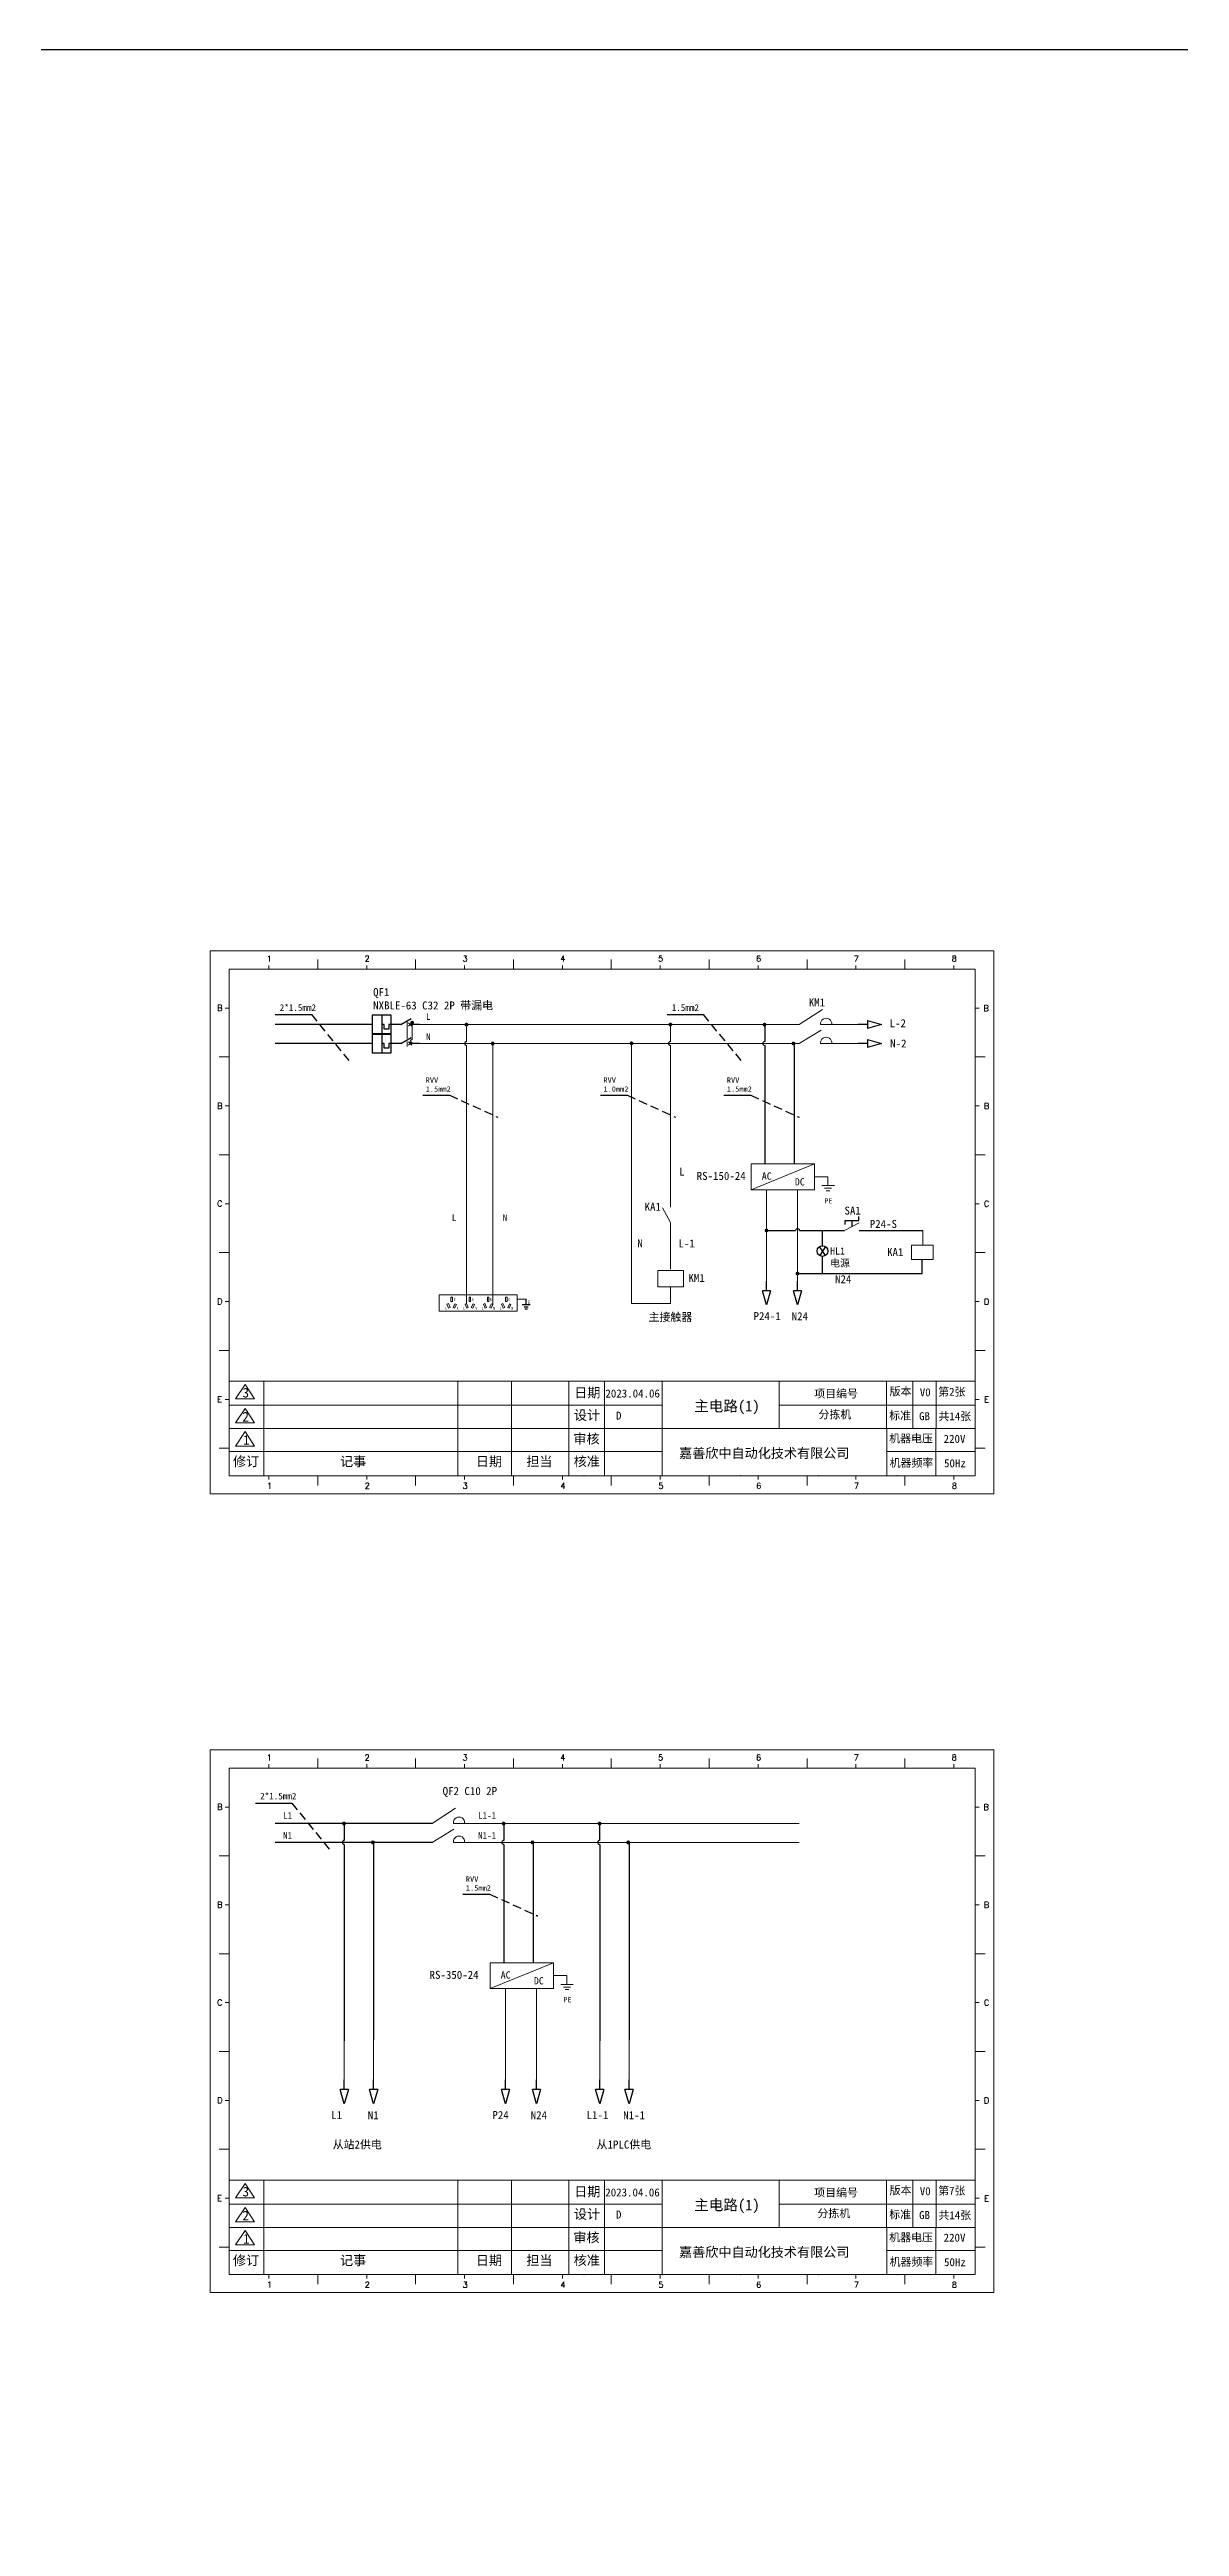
# Model space of a CAD drawing. Header units: millimetres. Extents: x 40430 to 48442, y -3636 to 4180.
# Drawn here: x 43405 to 44252, y 2323 to 4180 of the extents above; entities that cross this region are included whole.
import ezdxf
from ezdxf.enums import TextEntityAlignment as Align

# ---------------------------------------------------------------- set-up
doc = ezdxf.new("R2010")
doc.units = ezdxf.units.MM
doc.linetypes.add('HIDDEN', pattern=[9.525, 6.35, -3.175])
for name, color, linetype in [('1轮廓实线层', 7, 'Continuous'), ('LINK', 9, 'Continuous'), ('SYMS', 7, 'Continuous'), ('图层1', 3, 'Continuous')]:
    doc.layers.add(name, color=color, linetype=linetype)
doc.styles.add('SIMPLEX', font='SIMPLEX')
doc.styles.get("Standard").update_dxf_attribs({"font": ''})
doc.styles.add('WD_IEC', font='isocp2.shx', dxfattribs={"bigfont": 'gbcbig.shx'})
doc.styles.add('名称', font='', dxfattribs={"height": 2.5})
doc.styles.get('Standard').set_extended_font_data('SimSun')
doc.styles.get('名称').set_extended_font_data('SimSun')

# ---------------------------------------------------------------- blocks, each defined once
blk = doc.blocks.new('箭头')
for p, q in [((0, -4.6), (0, 0)), ((1.9, -4.6), (-1.9, -4.6)), ((0, -11.2), (-1.9, -4.6)), ((1.9, -4.6), (0, -11.2))]:
    blk.add_line(p, q)
blk = doc.blocks.new('VCB11THI')
for p, q in [((0, -2.5), (-3.1, 3.1)), ((-0.9, 3.4), (0.9, 1.6)), ((-0.9, 1.6), (0.9, 3.4)), ((0, 7.5), (0, 2.5)), ((-5, -12.5), (5, -12.5)), ((0, -2.5), (0, -8.8)), ((0, -8.8), (2.5, -8.8)), ((0, -11.2), (0, -12.5)), ((2.5, -11.2), (0, -11.2)), ((2.5, -8.8), (2.5, -11.2)), ((0, -17.5), (0, -22.5))]:
    blk.add_line(p, q)
blk.add_lwpolyline([(-5, -7.5), (-5, -17.5), (5, -17.5), (5, -7.5)], close=True)
at = {"style": 'WD_IEC'}
for tag, p in [('TAG1', (-8, -1.7)), ('INST', (-8, 5.3)), ('LOC', (-8, 1.8)), ('RATING1', (-8, -6.3)), ('DESC1', (-8, -14.3)), ('DESC3', (-8, -21.3)), ('DESC2', (-8, -17.8))]:
    blk.add_attdef(tag, text='', height=2.5, dxfattribs=at).set_placement(p, align=Align.RIGHT)
blk.add_attdef('TERM01', text='', height=2, rotation=90, dxfattribs=at).set_placement((-1, 7.5), align=Align.RIGHT)
at = {"style": 'WD_IEC', "flags": 1}
for tag, p, height in [('X4LINK', (-2, 0), 0.32), ('X1LINK', (-0.5, 0), 0.32), ('X2TERM01', (0, 7.5), 0.32), ('MFG', (2.8, 6.5), 1.5), ('CAT', (2.8, 4), 1.5), ('COMMON', (-3.8, -8.8), 1), ('X8TERM02', (0, -22.5), 0.32), ('ASSYCODE', (1, -19), 1), ('FAMILY', (1, -20.5), 1), ('CATDESC', (1, -22), 1)]:
    blk.add_attdef(tag, p, '', height=height, dxfattribs=at)
at = {"lineweight": 15, "style": 'WD_IEC'}
blk.add_attdef('XREF', text='', height=2.5, dxfattribs=at).set_placement((-8, -10.3), align=Align.RIGHT)
at = {"style": 'WD_IEC'}
blk.add_attdef('TERM02', (-1, -22.5), '', height=2, rotation=90, dxfattribs=at)
at = {"linetype": 'Continuous', "style": 'WD_IEC'}
blk.add_attdef('T', text='', height=2.5, dxfattribs=at).set_placement((0, -15), align=Align.MIDDLE_CENTER)
blk = doc.blocks.new('VCB21THI')
for p, q in [((0, -2.5), (-3.1, 3.1)), ((-0.9, 3.4), (0.9, 1.6)), ((-0.9, 1.6), (0.9, 3.4)), ((0, 7.5), (0, 2.5)), ((-5, -12.5), (5, -12.5)), ((0, -2.5), (0, -8.8)), ((0, -8.8), (2.5, -8.8)), ((0, -11.2), (0, -12.5)), ((2.5, -11.2), (0, -11.2)), ((2.5, -8.8), (2.5, -11.2)), ((0, -17.5), (0, -22.5))]:
    blk.add_line(p, q)
blk.add_lwpolyline([(-5, -7.5), (-5, -17.5), (5, -17.5), (5, -7.5)], close=True)
at = {"style": 'WD_IEC'}
for tag, p in [('TAG2', (-8, -1.7)), ('INST', (-8, 5.3)), ('LOC', (-8, 1.8)), ('DESC1', (-8, -14.3)), ('DESC3', (-8, -21.3)), ('DESC2', (-8, -17.8))]:
    blk.add_attdef(tag, text='', height=2.5, dxfattribs=at).set_placement(p, align=Align.RIGHT)
blk.add_attdef('TERM01', text='', height=2, rotation=90, dxfattribs=at).set_placement((-1, 7.5), align=Align.RIGHT)
at = {"style": 'WD_IEC', "flags": 1}
for tag, p, height in [('X4LINK', (-2, 0), 0.32), ('X1LINK', (-0.5, 0), 0.32), ('X2TERM01', (0, 7.5), 0.32), ('CONTACT', (-5, -7.5), 1), ('X8TERM02', (0, -22.5), 0.32), ('FAMILY', (1, -20.5), 1)]:
    blk.add_attdef(tag, p, '', height=height, dxfattribs=at)
blk.add_attdef('RATING1', text='', height=2.5, dxfattribs=at).set_placement((-8, -6.3), align=Align.RIGHT)
at = {"lineweight": 15, "style": 'WD_IEC'}
blk.add_attdef('XREF', text='', height=2.5, dxfattribs=at).set_placement((-8, -10.3), align=Align.RIGHT)
at = {"style": 'WD_IEC'}
blk.add_attdef('TERM02', (-1, -22.5), '', height=2, rotation=90, dxfattribs=at)
at = {"linetype": 'Continuous', "style": 'WD_IEC'}
blk.add_attdef('T', text='', height=2.5, dxfattribs=at).set_placement((0, -15), align=Align.MIDDLE_CENTER)
blk = doc.blocks.new('一般接地符号 (gb4728_3_4-1)')
at = {"layer": '1轮廓实线层'}
for p, q in [((0, -5), (0, 0)), ((-3.8, -5), (3.8, -5)), ((-1.8, -7), (1.9, -7)), ((-1.2, -9), (1.2, -9))]:
    blk.add_line(p, q, dxfattribs=at)
blk = doc.blocks.new('A$C439428EB')
at = {"linetype": 'ByBlock', "lineweight": -2}
for p, q in [((0, 0), (2, 0)), ((4.9, 0), (6.9, 0))]:
    blk.add_line(p, q, dxfattribs=at)
blk.add_arc((3.5, 0), 1.45, 0, 180, dxfattribs=at)

msp = doc.modelspace()

# ---------------------------------------------------------------- hatches: boundary and pattern name
at = {"lineweight": 9}
h = msp.add_hatch(color=0, dxfattribs=at)
edge = h.paths.add_edge_path()
edge.add_arc((43676.8, 3450.8), 1.45, 0, 360)
h = msp.add_hatch(color=0, dxfattribs=at)
edge = h.paths.add_edge_path()
edge.add_arc((43717.6, 3449.3), 1.45, 0, 360)
h = msp.add_hatch(color=0, dxfattribs=at)
edge = h.paths.add_edge_path()
edge.add_arc((43737.2, 3435.2), 1.45, 0, 360)
h = msp.add_hatch(color=0, dxfattribs=at)
edge = h.paths.add_edge_path()
edge.add_arc((43841.3, 3435.3), 1.45, 0, 360)
h = msp.add_hatch(color=0, dxfattribs=at)
edge = h.paths.add_edge_path()
edge.add_arc((43870.4, 3449.4), 1.45, 0, 360)
h = msp.add_hatch(color=0, dxfattribs=at)
edge = h.paths.add_edge_path()
edge.add_arc((43941, 3449.3), 1.45, 0, 360)
h = msp.add_hatch(color=0, dxfattribs=at)
edge = h.paths.add_edge_path()
edge.add_arc((43962.6, 3435.2), 1.45, 0, 360)
h = msp.add_hatch(color=0, dxfattribs=at)
edge = h.paths.add_edge_path()
edge.add_arc((43942.4, 3295), 1.45, 0, 360)
h = msp.add_hatch(color=0, dxfattribs=at)
edge = h.paths.add_edge_path()
edge.add_arc((43965.6, 3262.7), 1.45, 0, 360)
h = msp.add_hatch(color=0, dxfattribs=at)
edge = h.paths.add_edge_path()
edge.add_arc((43625.8, 2850.4), 1.45, 0, 360)
h = msp.add_hatch(color=0, dxfattribs=at)
edge = h.paths.add_edge_path()
edge.add_arc((43745.4, 2850.4), 1.45, 0, 360)
h = msp.add_hatch(color=0, dxfattribs=at)
edge = h.paths.add_edge_path()
edge.add_arc((43817.3, 2850.4), 1.45, 0, 360)
h = msp.add_hatch(color=0, dxfattribs=at)
edge = h.paths.add_edge_path()
edge.add_arc((43647.4, 2836.3), 1.45, 0, 360)
h = msp.add_hatch(color=0, dxfattribs=at)
edge = h.paths.add_edge_path()
edge.add_arc((43767, 2836.3), 1.45, 0, 360)
h = msp.add_hatch(color=0, dxfattribs=at)
edge = h.paths.add_edge_path()
edge.add_arc((43838.8, 2836.3), 1.45, 0, 360)

# ---------------------------------------------------------------- linework, layer by layer
at = {"color": 0, "lineweight": 9}
for p, q in [((43525.4, 3504.7), (43525.4, 3097.7)), ((44098.9, 3490.8), (43539.6, 3490.8)), ((43539.6, 3490.8), (43539.6, 3111.2)), ((43569.4, 3490.8), (43569.4, 3493.7)), ((43606.1, 3490.8), (43606.1, 3498.1)), ((43642.8, 3490.8), (43642.8, 3493.7)), ((43679.4, 3490.8), (43679.4, 3498.1)), ((43716.1, 3490.8), (43716.1, 3493.7)), ((43752.8, 3490.8), (43752.8, 3498.1)), ((43789.5, 3490.8), (43789.5, 3493.7)), ((43826.1, 3490.8), (43826.1, 3498.1)), ((43862.8, 3490.8), (43862.8, 3493.7)), ((43899.5, 3490.8), (43899.5, 3498.1)), ((43936.1, 3490.8), (43936.1, 3493.7)), ((43972.8, 3490.8), (43972.8, 3498.1)), ((44009.5, 3490.8), (44009.5, 3493.7)), ((44046.1, 3490.8), (44046.1, 3498.1)), ((44082.8, 3490.8), (44082.8, 3493.7)), ((44098.9, 3111.2), (44098.9, 3490.8)), ((43539.6, 3461.7), (43536.6, 3461.7)), ((43967, 3449.4), (43984.5, 3460.7)), ((44098.9, 3461.7), (44101.9, 3461.7)), ((43675.4, 3435.2), (43967, 3435.2)), ((43676.9, 3438.1), (43676.9, 3450.9)), ((43681.7, 3435.2), (43725.4, 3435.2)), ((43682.5, 3449.4), (43770.5, 3449.4)), ((43717.6, 3436.6), (43717.6, 3449.4)), ((43967, 3449.4), (43739, 3449.4)), ((43841.3, 3449.4), (43809.8, 3449.4)), ((43841.3, 3240.2), (43841.3, 3435.2)), ((43967, 3435.2), (43983.3, 3445.2)), ((43982.9, 3449.4), (44018.1, 3449.4)), ((43987.7, 3449.4), (43982.9, 3449.4)), ((43982.9, 3435.2), (44018.1, 3435.2)), ((43987.7, 3435.2), (43982.9, 3435.2)), ((43539.6, 3425.1), (43532.2, 3425.1)), ((43717.6, 3284.6), (43717.6, 3433.7)), ((44098.9, 3425.1), (44106.3, 3425.1)), ((43539.6, 3388.4), (43536.6, 3388.4)), ((44098.9, 3388.4), (44101.9, 3388.4)), ((43539.6, 3351.7), (43532.2, 3351.7)), ((44098.9, 3351.7), (44106.3, 3351.7)), ((43942.4, 3325.6), (43942.4, 3278.3)), ((43965.7, 3325.6), (43965.7, 3278.3)), ((43978.5, 3335.2), (43988.5, 3335.2)), ((43983.8, 3328.7), (43993.3, 3328.7)), ((43985.8, 3326.7), (43991.2, 3326.7)), ((43987.1, 3324.8), (43990, 3324.8)), ((43539.6, 3315.1), (43536.6, 3315.1)), ((43864.5, 3312.1), (43870.4, 3301.1)), ((44098.9, 3315.1), (44101.9, 3315.1)), ((43717.6, 3240.2), (43717.6, 3300.8)), ((44011.9, 3300.8), (44001, 3294.9)), ((44059.5, 3294.9), (44059.5, 3283.9)), ((43539.6, 3278.4), (43532.2, 3278.4)), ((43942.4, 3278.3), (43942.4, 3250.8)), ((43965.7, 3278.3), (43965.7, 3250.8)), ((44098.9, 3278.4), (44106.3, 3278.4)), ((43870.5, 3252.8), (43870.5, 3240.2)), ((43539.6, 3241.7), (43536.6, 3241.7)), ((43870.5, 3240.2), (43841.3, 3240.2)), ((44098.9, 3241.7), (44101.9, 3241.7)), ((44098.9, 3227.4), (44098.9, 3230)), ((43539.6, 3205.1), (43532.2, 3205.1)), ((44098.9, 3205.1), (44106.3, 3205.1)), ((44098.9, 3200), (44098.9, 3182)), ((43551.6, 3179.6), (43544.5, 3168.8)), ((43551.6, 3179.6), (43558.7, 3168.8)), ((43565.8, 3182), (43565.8, 3111.2)), ((43711.2, 3182), (43711.2, 3111.2)), ((43751.4, 3182), (43751.4, 3111.2)), ((43794.4, 3182), (44098.9, 3182)), ((43794.4, 3182), (43794.4, 3111.2)), ((43794.4, 3182), (43794.4, 3111.2)), ((43821, 3182), (43821, 3111.2)), ((43864.3, 3182), (43864.3, 3111.2)), ((43952, 3182.1), (43952, 3146.5)), ((44032.4, 3182.1), (44032.7, 3111.2)), ((44052.1, 3182), (44052.1, 3146.6)), ((44069.7, 3182.1), (44069.4, 3111.2)), ((43539.6, 3168.4), (43536.6, 3168.4)), ((43539.6, 3168.4), (43536.6, 3168.4)), ((43794.4, 3164), (43539.6, 3164)), ((43558.7, 3168.8), (43544.5, 3168.8)), ((43551.6, 3161.6), (43544.5, 3150.8)), ((43551.6, 3161.6), (43558.7, 3150.8)), ((43794.4, 3164), (43864.3, 3164)), ((44032.5, 3164), (43952, 3164)), ((44032.4, 3164), (44098.9, 3164)), ((44098.9, 3168.4), (44101.9, 3168.4)), ((43794.4, 3146.6), (43539.6, 3146.6)), ((43558.7, 3150.8), (43544.5, 3150.8)), ((43551.6, 3144.2), (43544.5, 3133.4)), ((43551.6, 3144.2), (43558.7, 3133.4)), ((43794.4, 3146.6), (43864.3, 3146.6)), ((43864.3, 3146.6), (44098.9, 3146.6)), ((43539.6, 3131.7), (43532.2, 3131.7)), ((43794.4, 3129.2), (43539.6, 3129.2)), ((43558.7, 3133.4), (43544.5, 3133.4)), ((43794.4, 3129.2), (43864.3, 3129.2)), ((44032.7, 3129.2), (44098.9, 3129.2)), ((44098.9, 3131.7), (44106.3, 3131.7)), ((43539.6, 3111.2), (44098.9, 3111.2)), ((43569.4, 3111.2), (43569.4, 3108.3)), ((43569.4, 3111.2), (43569.4, 3108.3)), ((43606.1, 3111.2), (43606.1, 3103.9)), ((43642.8, 3111.2), (43642.8, 3108.3)), ((43642.8, 3111.2), (43642.8, 3108.3)), ((43679.4, 3111.2), (43679.4, 3103.9)), ((43716.1, 3111.2), (43716.1, 3108.3)), ((43716.1, 3111.2), (43716.1, 3108.3)), ((43752.8, 3111.2), (43752.8, 3103.9)), ((43789.5, 3111.2), (43789.5, 3108.3)), ((43789.5, 3111.2), (43789.5, 3108.3)), ((43826.1, 3111.2), (43826.1, 3103.9)), ((43862.8, 3111.2), (43862.8, 3108.3)), ((43899.5, 3111.2), (43899.5, 3103.9)), ((43936.1, 3111.2), (43936.1, 3108.3)), ((43972.8, 3111.2), (43972.8, 3103.9)), ((44009.5, 3111.2), (44009.5, 3108.3)), ((44046.1, 3111.2), (44046.1, 3103.9)), ((44082.8, 3111.2), (44082.8, 3108.3)), ((43525.4, 2905.8), (43525.4, 2498.8)), ((43606.1, 2891.9), (43606.1, 2899.3)), ((43679.4, 2891.9), (43679.4, 2899.3)), ((43752.8, 2891.9), (43752.8, 2899.3)), ((43826.1, 2891.9), (43826.1, 2899.3)), ((43899.5, 2891.9), (43899.5, 2899.3)), ((43972.8, 2891.9), (43972.8, 2899.3)), ((44046.1, 2891.9), (44046.1, 2899.3)), ((44098.9, 2891.9), (43539.6, 2891.9)), ((43539.6, 2891.9), (43539.6, 2512.3)), ((43569.4, 2891.9), (43569.4, 2894.9)), ((43642.8, 2891.9), (43642.8, 2894.9)), ((43716.1, 2891.9), (43716.1, 2894.9)), ((43789.5, 2891.9), (43789.5, 2894.9)), ((43862.8, 2891.9), (43862.8, 2894.9)), ((43936.1, 2891.9), (43936.1, 2894.9)), ((44009.5, 2891.9), (44009.5, 2894.9)), ((44082.8, 2891.9), (44082.8, 2894.9)), ((44098.9, 2512.3), (44098.9, 2891.9)), ((43539.6, 2862.8), (43536.6, 2862.8)), ((43691.9, 2850.5), (43709.4, 2861.9)), ((44098.9, 2862.8), (44101.9, 2862.8)), ((43691.9, 2836.3), (43708.2, 2846.3)), ((43712.6, 2850.5), (43707.8, 2850.5)), ((43712.6, 2850.5), (43822.6, 2850.5)), ((43967, 2850.5), (43739, 2850.5)), ((43539.6, 2826.2), (43532.2, 2826.2)), ((43707.8, 2836.3), (43967, 2836.3)), ((43712.6, 2836.3), (43707.8, 2836.3)), ((44098.9, 2826.2), (44106.3, 2826.2)), ((43539.6, 2789.5), (43536.6, 2789.5)), ((44098.9, 2789.5), (44101.9, 2789.5)), ((43539.6, 2752.8), (43532.2, 2752.8)), ((44098.9, 2752.8), (44106.3, 2752.8)), ((43782.8, 2736.4), (43792.9, 2736.4)), ((43788.2, 2729.8), (43797.6, 2729.8)), ((43539.6, 2716.2), (43536.6, 2716.2)), ((43626, 2726.7), (43626, 2679.4)), ((43648, 2726.7), (43648, 2679.4)), ((43746.8, 2726.7), (43746.8, 2679.4)), ((43770.1, 2726.7), (43770.1, 2679.4)), ((43790.2, 2727.8), (43795.6, 2727.8)), ((43791.5, 2725.9), (43794.4, 2725.9)), ((43817.4, 2726.7), (43817.4, 2679.4)), ((43839.4, 2726.7), (43839.4, 2679.4)), ((44098.9, 2716.2), (44101.9, 2716.2)), ((43539.6, 2679.5), (43532.2, 2679.5)), ((43626, 2679.4), (43626, 2651.9)), ((43648, 2679.4), (43648, 2651.9)), ((43746.8, 2679.4), (43746.8, 2651.9)), ((43770.1, 2679.4), (43770.1, 2651.9)), ((43817.4, 2679.4), (43817.4, 2651.9)), ((43839.4, 2679.4), (43839.4, 2651.9)), ((44098.9, 2679.5), (44106.3, 2679.5)), ((43539.6, 2642.8), (43536.6, 2642.8)), ((44098.9, 2642.8), (44101.9, 2642.8)), ((44098.9, 2628.5), (44098.9, 2631.1)), ((43539.6, 2606.2), (43532.2, 2606.2)), ((44098.9, 2606.2), (44106.3, 2606.2)), ((44098.9, 2601.1), (44098.9, 2583.2)), ((43565.8, 2583.1), (43565.8, 2512.3)), ((43711.2, 2583.1), (43711.2, 2512.3)), ((43751.4, 2583.1), (43751.4, 2512.3)), ((43794.4, 2583.1), (44098.9, 2583.1)), ((43794.4, 2583.1), (43794.4, 2512.3)), ((43794.4, 2583.1), (43794.4, 2512.3)), ((43821, 2583.1), (43821, 2512.3)), ((43864.3, 2583.1), (43864.3, 2512.3)), ((43952, 2583.2), (43952, 2547.6)), ((44032.4, 2583.2), (44032.7, 2512.3)), ((44052.1, 2583.1), (44052.1, 2547.7)), ((44069.7, 2583.2), (44069.4, 2512.3)), ((43539.6, 2569.5), (43536.6, 2569.5)), ((43539.6, 2569.5), (43536.6, 2569.5)), ((43794.4, 2565.1), (43539.6, 2565.1)), ((43551.6, 2580.7), (43544.5, 2569.9)), ((43558.7, 2569.9), (43544.5, 2569.9)), ((43551.6, 2562.7), (43544.5, 2551.9)), ((43551.6, 2580.7), (43558.7, 2569.9)), ((43551.6, 2562.7), (43558.7, 2551.9)), ((43794.4, 2565.1), (43864.3, 2565.1)), ((44032.5, 2565.1), (43952, 2565.1)), ((44032.4, 2565.1), (44098.9, 2565.1)), ((44098.9, 2569.5), (44101.9, 2569.5)), ((43794.4, 2547.7), (43539.6, 2547.7)), ((43558.7, 2551.9), (43544.5, 2551.9)), ((43551.6, 2545.3), (43544.5, 2534.5)), ((43551.6, 2545.3), (43558.7, 2534.5)), ((43794.4, 2547.7), (43864.3, 2547.7)), ((43864.3, 2547.7), (44098.9, 2547.7)), ((43539.6, 2532.8), (43532.2, 2532.8)), ((43794.4, 2530.3), (43539.6, 2530.3)), ((43558.7, 2534.5), (43544.5, 2534.5)), ((43794.4, 2530.3), (43864.3, 2530.3)), ((44032.7, 2530.3), (44098.9, 2530.3)), ((44098.9, 2532.8), (44106.3, 2532.8)), ((43539.6, 2512.3), (44098.9, 2512.3)), ((43569.4, 2512.3), (43569.4, 2509.4)), ((43569.4, 2512.3), (43569.4, 2509.4)), ((43606.1, 2512.3), (43606.1, 2505)), ((43642.8, 2512.3), (43642.8, 2509.4)), ((43642.8, 2512.3), (43642.8, 2509.4)), ((43679.4, 2512.3), (43679.4, 2505)), ((43716.1, 2512.3), (43716.1, 2509.4)), ((43716.1, 2512.3), (43716.1, 2509.4)), ((43752.8, 2512.3), (43752.8, 2505)), ((43789.5, 2512.3), (43789.5, 2509.4)), ((43789.5, 2512.3), (43789.5, 2509.4)), ((43826.1, 2512.3), (43826.1, 2505)), ((43862.8, 2512.3), (43862.8, 2509.4)), ((43899.5, 2512.3), (43899.5, 2505)), ((43936.1, 2512.3), (43936.1, 2509.4)), ((43972.8, 2512.3), (43972.8, 2505)), ((44009.5, 2512.3), (44009.5, 2509.4)), ((44046.1, 2512.3), (44046.1, 2505)), ((44082.8, 2512.3), (44082.8, 2509.4))]:
    msp.add_line(p, q, dxfattribs=at)
at = {"color": 3, "lineweight": -2}
for p, q in [((43574.1, 3456.8), (43601.3, 3456.8)), ((43867.9, 3456.8), (43895, 3456.8)), ((43559.4, 2865.7), (43586.6, 2865.7))]:
    msp.add_line(p, q, dxfattribs=at)
at = {"color": 3, "linetype": 'HIDDEN', "lineweight": -2}
for p, q in [((43601.3, 3456.8), (43630.6, 3420.9)), ((43895, 3456.8), (43924.4, 3420.9)), ((43705, 3396.4), (43741.1, 3379.9)), ((43838.2, 3396.4), (43874.3, 3379.9)), ((43930.7, 3396.4), (43966.8, 3379.9)), ((43586.6, 2865.7), (43615.9, 2829.9)), ((43735.1, 2797.5), (43771.1, 2781))]:
    msp.add_line(p, q, dxfattribs=at)
at = {"lineweight": -2}
for p, q in [((43639.8, 3449.4), (43574.3, 3449.4)), ((43639.8, 3435.2), (43574.3, 3435.2)), ((44011.5, 3302.4), (44011.5, 3305.4)), ((43942.4, 3294.9), (43964.2, 3294.9)), ((43967.1, 3294.9), (44001, 3294.9)), ((44001.5, 3302.4), (44011.5, 3302.4)), ((44001.5, 3299.4), (44001.5, 3302.4)), ((44006.5, 3302.4), (44006.5, 3297.9)), ((44011.9, 3294.9), (44059.5, 3294.9)), ((44059.2, 3262.7), (44059.2, 3273.3)), ((43965.7, 3262.8), (44059.2, 3262.8)), ((43691.9, 2850.5), (43574.3, 2850.5)), ((43691.9, 2836.3), (43574.3, 2836.3))]:
    msp.add_line(p, q, dxfattribs=at)
at = {"color": 0, "linetype": 'ByBlock', "lineweight": 9}
for p, q in [((43737.3, 3435.2), (43737.3, 3246.7)), ((43870.4, 3449.4), (43870.4, 3436.6)), ((43870.4, 3433.7), (43870.4, 3312.6)), ((43978.5, 3344.9), (43931, 3325.6)), ((43988.5, 3335.2), (43988.5, 3328.7)), ((43737.3, 3300.8), (43737.3, 3239.6)), ((43870.4, 3300.8), (43870.4, 3266.1)), ((43782.8, 2746), (43735.4, 2726.7)), ((43792.9, 2736.4), (43792.9, 2729.8))]:
    msp.add_line(p, q, dxfattribs=at)
for p, q in [((43941.1, 3449.4), (43941.1, 3436.6)), ((43963.2, 3435.2), (43963.2, 3344.9)), ((43941.2, 3433.7), (43941.2, 3344.9)), ((43984.4, 3283.6), (43984.4, 3294.9)), ((43986.7, 3276.3), (43982.2, 3282.9)), ((43986.6, 3283), (43982.3, 3276.2)), ((43984.4, 3262.8), (43984.4, 3275.6)), ((43625.9, 2850.5), (43625.9, 2837.7)), ((43745.5, 2850.5), (43745.5, 2837.7)), ((43817.3, 2850.5), (43817.3, 2837.7)), ((43626, 2834.8), (43626, 2687.5)), ((43648, 2836.3), (43648, 2688.2)), ((43745.5, 2834.8), (43745.5, 2746)), ((43767.6, 2836.3), (43767.6, 2746)), ((43817.4, 2834.8), (43817.4, 2687.5)), ((43839.4, 2836.3), (43839.4, 2688.2))]:
    msp.add_line(p, q)
at = {"color": 3, "ltscale": 0.1}
for p, q in [((43684.9, 3396.4), (43705, 3396.4)), ((43818, 3396.4), (43838.2, 3396.4)), ((43910.5, 3396.4), (43930.7, 3396.4)), ((43714.9, 2797.5), (43735.1, 2797.5))]:
    msp.add_line(p, q, dxfattribs=at)
at = {"color": 0, "lineweight": 0}
for p, q in [((43697.2, 3246.7), (43697.2, 3234.5)), ((43697.2, 3246.7), (43755.5, 3246.7)), ((43697.2, 3234.5), (43755.5, 3234.5)), ((43704, 3240.2), (43702.9, 3239.7)), ((43702.9, 3239.7), (43704.2, 3236.8)), ((43705.3, 3237.3), (43704, 3240.2)), ((43704.2, 3236.8), (43705.3, 3237.3)), ((43705.9, 3241.7), (43705.9, 3244.9)), ((43705.9, 3244.9), (43707.1, 3244.9)), ((43707.1, 3241.7), (43705.9, 3241.7)), ((43707.1, 3244.9), (43707.1, 3241.7)), ((43707.6, 3237.2), (43708.9, 3240.1)), ((43708.7, 3236.7), (43707.6, 3237.2)), ((43710, 3239.6), (43708.7, 3236.7)), ((43708.9, 3240.1), (43710, 3239.6)), ((43717.6, 3240.2), (43716.5, 3239.7)), ((43716.5, 3239.7), (43717.8, 3236.8)), ((43718.9, 3237.3), (43717.6, 3240.2)), ((43717.8, 3236.8), (43718.9, 3237.3)), ((43719.5, 3241.7), (43719.5, 3244.9)), ((43719.5, 3244.9), (43720.7, 3244.9)), ((43720.7, 3241.7), (43719.5, 3241.7)), ((43720.7, 3244.9), (43720.7, 3241.7)), ((43721.2, 3237.2), (43722.5, 3240.1)), ((43722.3, 3236.7), (43721.2, 3237.2)), ((43723.6, 3239.6), (43722.3, 3236.7)), ((43722.5, 3240.1), (43723.6, 3239.6)), ((43731.3, 3240.2), (43730.2, 3239.7)), ((43730.2, 3239.7), (43731.5, 3236.8)), ((43732.6, 3237.3), (43731.3, 3240.2)), ((43731.5, 3236.8), (43732.6, 3237.3)), ((43733.2, 3241.7), (43733.2, 3244.9)), ((43733.2, 3244.9), (43734.4, 3244.9)), ((43734.4, 3241.7), (43733.2, 3241.7)), ((43734.4, 3244.9), (43734.4, 3241.7)), ((43734.9, 3237.2), (43736.2, 3240.1)), ((43736, 3236.7), (43734.9, 3237.2)), ((43737.3, 3239.6), (43736, 3236.7)), ((43736.2, 3240.1), (43737.3, 3239.6)), ((43744.9, 3240.2), (43743.8, 3239.7)), ((43743.8, 3239.7), (43745.1, 3236.8)), ((43746.2, 3237.3), (43744.9, 3240.2)), ((43745.1, 3236.8), (43746.2, 3237.3)), ((43746.8, 3241.7), (43746.8, 3244.9)), ((43746.8, 3244.9), (43748, 3244.9)), ((43748, 3241.7), (43746.8, 3241.7)), ((43748, 3244.9), (43748, 3241.7)), ((43748.5, 3237.2), (43749.8, 3240.1)), ((43749.6, 3236.7), (43748.5, 3237.2)), ((43750.9, 3239.6), (43749.6, 3236.7)), ((43749.8, 3240.1), (43750.9, 3239.6)), ((43755.5, 3246.7), (43755.5, 3234.5)), ((43755.5, 3243.5), (43762.3, 3243.5))]:
    msp.add_line(p, q, dxfattribs=at)
at = {"linetype": 'ByBlock', "lineweight": -2}
msp.add_lwpolyline([(40429.9, 4180.3), (48442.4, 4180.3), (48442.4, -3635.9), (40429.9, -3635.9)], close=True, dxfattribs=at)
at = {"color": 0, "lineweight": 9}
for points in [[(43525.4, 3097.7), (44112.7, 3097.7), (44112.7, 3504.7), (43525.4, 3504.7)], [(44051.2, 3283.9), (44067.3, 3283.9), (44067.3, 3273.3), (44051.2, 3273.3)], [(43860.9, 3264.9), (43880.1, 3264.9), (43880.1, 3252.8), (43860.9, 3252.8)], [(43794.4, 3182), (43539.6, 3182), (43539.6, 3111.2), (43794.4, 3111.2)], [(43525.4, 2498.8), (44112.7, 2498.8), (44112.7, 2905.8), (43525.4, 2905.8)], [(43794.4, 2583.1), (43539.6, 2583.1), (43539.6, 2512.3), (43794.4, 2512.3)]]:
    msp.add_lwpolyline(points, close=True, dxfattribs=at)
at = {"color": 0, "linetype": 'ByBlock', "lineweight": 9}
for points in [[(43931, 3344.9), (43978.5, 3344.9), (43978.5, 3325.6), (43931, 3325.6)], [(43735.4, 2746), (43782.8, 2746), (43782.8, 2726.7), (43735.4, 2726.7)]]:
    msp.add_lwpolyline(points, close=True, dxfattribs=at)
msp.add_circle((43984.4, 3279.6), 3.98)
at = {"color": 0, "lineweight": 9}
for centre in [(43987.1, 3449.9), (43987.1, 3435.7), (43712, 2851.1), (43712, 2836.8)]:
    msp.add_arc(centre, 4.22, 352.5984, 187.4016, dxfattribs=at)
at = {"linetype": 'ByBlock', "lineweight": -2}
for centre in [(43676.9, 3436.6), (43717.6, 3435.2), (43870.4, 3435.2), (43941.1, 3435.2), (43625.9, 2836.3), (43745.5, 2836.3), (43817.3, 2836.3)]:
    msp.add_arc(centre, 1.45, 90, 270, dxfattribs=at)
at = {"color": 0, "lineweight": 9}
for p in [(43805.7, 3111.2), (43864.3, 3111.2), (43923, 3111.2), (43981.6, 3111.2), (44040.3, 3111.2), (43805.7, 2512.3), (43864.3, 2512.3), (43923, 2512.3), (43981.6, 2512.3), (44040.3, 2512.3)]:
    msp.add_point(p, dxfattribs=at)
at = {"layer": 'LINK', "color": 0, "lineweight": 9}
for points in [[(43673.1, 3451.6), (43673.1, 3438.9)], [(43673.1, 3436.7), (43673.1, 3432.8)]]:
    msp.add_lwpolyline(points, dxfattribs=at)

# ---------------------------------------------------------------- block references
at = {"color": 0, "lineweight": 9, "xscale": 1.599999999999909, "yscale": 1.599999999999909, "zscale": 1.599999999999909, "rotation": 90}
for p in [(44010.8, 3449.4), (44010.8, 3435.2)]:
    msp.add_blockref('箭头', p, dxfattribs=at)
at = {"linetype": 'ByBlock', "lineweight": -2}
msp.add_blockref('A$C439428EB', (43962.2, 3294.9), dxfattribs=at)
at = {"color": 0, "lineweight": 9, "xscale": 1.599999999998545, "yscale": 1.599999999999909, "zscale": 1.599999999999909}
for p in [(43942.4, 3257.1), (43965.7, 3257.1), (43626, 2658.3), (43648, 2658.3), (43746.8, 2658.3), (43770.1, 2658.3), (43817.4, 2658.3), (43839.4, 2658.3)]:
    msp.add_blockref('箭头', p, dxfattribs=at)
at = {"layer": 'SYMS', "color": 0, "lineweight": 9, "xscale": 1.422720000000027, "yscale": 1.422720000000027, "zscale": 1.422720000000027, "rotation": 270}
for name, p in [('VCB11THI', (43671.8, 3449.4)), ('VCB21THI', (43671.8, 3435.2))]:
    msp.add_blockref(name, p, dxfattribs=at)
at = {"layer": '图层1', "color": 0, "lineweight": 0, "xscale": 0.8074016197642777, "yscale": 0.8074016197624587, "zscale": 0.8074016197624657}
msp.add_blockref('一般接地符号 (gb4728_3_4-1)', (43762.3, 3243.5), dxfattribs=at)

# ---------------------------------------------------------------- texts
at = {"color": 0, "lineweight": 9, "style": 'SIMPLEX'}
for s, height, p in [('1', 4.4, (43567.9, 3496.6)), ('2', 4.4, (43641.2, 3496.6)), ('3', 4.4, (43714.6, 3496.6)), ('4', 4.4, (43787.9, 3496.6)), ('5', 4.4, (43861.2, 3496.6)), ('6', 4.4, (43934.6, 3496.6)), ('7', 4.4, (44007.9, 3496.6)), ('8', 4.4, (44081.2, 3496.6)), ('B', 4.46, (43530.7, 3459.6)), ('B', 4.46, (44105, 3459.4)), ('B', 4.46, (43530.7, 3386.2)), ('B', 4.46, (44105.4, 3386.1)), ('C', 4.46, (43530.7, 3312.9)), ('C', 4.46, (44105.4, 3312.8)), ('D', 4.46, (43530.7, 3239.6)), ('D', 4.46, (44105.4, 3239.4)), ('E', 4.46, (43530.7, 3166.2)), ('E', 4.46, (44105.6, 3166.1)), ('1', 4.4, (43568, 3101.4)), ('2', 4.4, (43641.3, 3101.4)), ('3', 4.4, (43714.7, 3101.4)), ('4', 4.4, (43788, 3101.4)), ('5', 4.4, (43861.4, 3101.4)), ('6', 4.4, (43934.7, 3101.4)), ('7', 4.4, (44008, 3101.4)), ('8', 4.4, (44081.4, 3101.4)), ('1', 4.4, (43567.9, 2897.7)), ('2', 4.4, (43641.2, 2897.7)), ('3', 4.4, (43714.6, 2897.7)), ('4', 4.4, (43787.9, 2897.7)), ('5', 4.4, (43861.2, 2897.7)), ('6', 4.4, (43934.6, 2897.7)), ('7', 4.4, (44007.9, 2897.7)), ('8', 4.4, (44081.2, 2897.7)), ('B', 4.46, (43530.7, 2860.7)), ('B', 4.46, (44105, 2860.5)), ('B', 4.46, (43530.7, 2787.3)), ('B', 4.46, (44105.4, 2787.2)), ('C', 4.46, (43530.7, 2714)), ('C', 4.46, (44105.4, 2713.9)), ('D', 4.46, (43530.7, 2640.7)), ('D', 4.46, (44105.4, 2640.5)), ('E', 4.46, (43530.7, 2567.3)), ('E', 4.46, (44105.6, 2567.2)), ('1', 4.4, (43568, 2502.5)), ('2', 4.4, (43641.3, 2502.5)), ('3', 4.4, (43714.7, 2502.5)), ('4', 4.4, (43788, 2502.5)), ('5', 4.4, (43861.4, 2502.5)), ('6', 4.4, (43934.7, 2502.5)), ('7', 4.4, (44008, 2502.5)), ('8', 4.4, (44081.4, 2502.5))]:
    msp.add_text(s, height=height, dxfattribs=at).set_placement(p)
at = {"color": 0, "lineweight": 9, "attachment_point": 1}
for s, insert, char_height, width in [('QF1\\PNXBLE-63 C32 2P 带漏电', (43647.6, 3476.7), 6, 98.121), ('L', (43687.2, 3457.9), 5, 22.31), ('KM1', (43974.1, 3469), 6, 22.31), ('N', (43687.2, 3442.9), 5, 22.31), ('L-2', (44034.7, 3453.4), 6, 22.31), ('N-2', (44035.1, 3438.2), 6, 22.31), ('L', (43877, 3342.2), 6, 22.31), ('RS-150-24', (43890.1, 3338.9), 6, 14.218), ('AC', (43938.9, 3338.5), 5.45, 21.327), ('DC', (43963.7, 3334.2), 5.45, 21.327), ('L', (43706.6, 3307), 5, 22.31), ('N', (43744.8, 3307), 5, 22.31), ('  KA1', (43842.9, 3315.8), 6, 24.764), ('PE', (43985.8, 3319.2), 3.92, 15.355), ('{\\fNSimSun|b0|i0|c134|p49;\\C256;SA1}', (44000.9, 3312.9), 6, 24.764), ('N', (43845.6, 3288.3), 6, 22.31), ('L-1', (43876.5, 3288.3), 6, 22.31), ('P24-S', (44019.8, 3302.9), 6, 21.327), ('HL1\\P电源', (43990.1, 3282.4), 5.45, 34.319), ('KA1', (44032.8, 3281.8), 6, 12.283), ('KM1', (43883.9, 3262.4), 6, 22.31), ('N24', (43993.8, 3261.5), 6, 21.327), ('主接触器', (43854, 3233.1), 6, 43.872), ('P24-1', (43932.7, 3233.8), 6, 21.327), ('N24', (43961.3, 3233.7), 6, 21.327), ('3', (43549.7, 3177), 7.2, 80.4), ('日期', (43798.3, 3177), 7.2, 80.4), ('{\\fSimSun|b0|i0|c134|p2;项目编号}', (43978.2, 3175.7), 6, 93.947), ('{\\fSimSun|b0|i0|c134|p2;版本}', (44034.7, 3177.4), 6, 93.947), ('{\\fSimSun|b0|i0|c134|p2;V0}', (44057.3, 3176.7), 6, 93.947), ('{\\fSimSun|b0|i0|c134|p2;第2张}', (44071.1, 3177.1), 6, 93.947), ('2', (43549.6, 3159), 7.2, 80.4), ('{\\fFangSong_GB2312|b0|i0|c134|p0;设计}', (43798.1, 3160.2), 7.2, 80.4), ('{\\f宋体|b0|i0|c134|p2;标准}', (44034.4, 3159.3), 6, 93.947), ('{\\f宋体|b0|i0|c134|p2;GB}', (44056.8, 3158.8), 6, 93.947), ('{\\fSimSun|b0|i0|c134|p2;共14张}', (44071.3, 3158.7), 6, 93.947), ('1', (43550.1, 3141.6), 7.2, 80.4), ('{\\fFangSong_GB2312|b0|i0|c134|p0;审核}', (43797.7, 3142.5), 7.2, 80.4), ('{\\f宋体|b0|i0|c134|p2;机器电压}', (44034.4, 3142.1), 6, 93.947), ('{\\fSimSun|b0|i0|c134|p2; 220V}', (44071.1, 3141.8), 6, 93.947), ('修订', (43542.5, 3125.5), 7.2, 80.4), ('记事', (43622.8, 3125.5), 7.2, 80.4), ('日期', (43724.6, 3125.5), 7.2, 80.4), ('担当', (43762.4, 3125.5), 7.2, 80.4), ('{\\fFangSong_GB2312|b0|i0|c134|p0;核准}', (43797.9, 3125.5), 7.2, 80.4), ('{\\f宋体|b0|i0|c134|p2;机器频率}', (44034.7, 3123.8), 6, 93.947), ('{\\f宋体|b0|i0|c134|p2; 50Hz}', (44071.4, 3123.5), 6, 93.947), ('QF2 C10 2P ', (43699.7, 2877.8), 6, 98.121), ('N1', (43580.1, 2844), 5, 22.31), ('L1', (43580.1, 2859), 5, 22.31), ('N1-1', (43726.2, 2844), 5, 22.31), ('L1-1', (43726.2, 2859), 5, 22.31), ('RS-350-24', (43689.9, 2740), 6, 60.294), ('AC', (43743.2, 2739.6), 5.45, 21.327), ('DC', (43768.1, 2735.3), 5.45, 21.327), ('PE', (43790.2, 2720.3), 3.92, 15.355), ('L1', (43616.2, 2634.9), 6, 21.327), ('N1', (43643.6, 2634.8), 6, 21.327), ('P24', (43737, 2634.9), 6, 21.327), ('N24', (43765.7, 2634.8), 6, 21.327), ('L1-1', (43807.6, 2634.9), 6, 21.327), ('N1-1', (43835, 2634.8), 6, 21.327), ('3', (43549.7, 2578.1), 7.2, 80.4), ('日期', (43798.3, 2578.1), 7.2, 80.4), ('{\\fSimSun|b0|i0|c134|p2;项目编号}', (43978.2, 2576.8), 6, 93.947), ('{\\fSimSun|b0|i0|c134|p2;版本}', (44034.7, 2578.5), 6, 93.947), ('{\\fSimSun|b0|i0|c134|p2;V0}', (44057.3, 2577.8), 6, 93.947), ('{\\fSimSun|b0|i0|c134|p2;第7张}', (44071.1, 2578.2), 6, 93.947), ('2', (43549.6, 2560.1), 7.2, 80.4), ('{\\fFangSong_GB2312|b0|i0|c134|p0;审核}', (43797.7, 2543.7), 7.2, 80.4), ('{\\fFangSong_GB2312|b0|i0|c134|p0;设计}', (43798.1, 2561.3), 7.2, 80.4), ('{\\f宋体|b0|i0|c134|p2;标准}', (44034.4, 2560.4), 6, 93.947), ('{\\f宋体|b0|i0|c134|p2;机器电压}', (44034.4, 2543.2), 6, 93.947), ('{\\f宋体|b0|i0|c134|p2;GB}', (44056.8, 2559.9), 6, 93.947), ('{\\fSimSun|b0|i0|c134|p2;共14张}', (44071.3, 2559.8), 6, 93.947), ('修订', (43542.5, 2526.6), 7.2, 80.4), ('1', (43550.1, 2542.7), 7.2, 80.4), ('记事', (43622.8, 2526.6), 7.2, 80.4), ('日期', (43724.6, 2526.6), 7.2, 80.4), ('担当', (43762.4, 2526.6), 7.2, 80.4), ('{\\fFangSong_GB2312|b0|i0|c134|p0;核准}', (43797.9, 2526.6), 7.2, 80.4), ('{\\f宋体|b0|i0|c134|p2;机器频率}', (44034.7, 2524.9), 6, 93.947), ('{\\fSimSun|b0|i0|c134|p2; 220V}', (44071.1, 2543), 6, 93.947), ('{\\f宋体|b0|i0|c134|p2; 50Hz}', (44071.4, 2524.6), 6, 93.947)]:
    msp.add_mtext(s, dxfattribs=dict(at, insert=insert, char_height=char_height, width=width))
at = {"color": 1, "lineweight": 9, "char_height": 5, "width": 22.31, "attachment_point": 1}
for s, insert in [('2*1.5mm2', (43577.6, 3464.6)), ('1.5mm2', (43871.4, 3464.6)), ('2*1.5mm2', (43562.9, 2873.5))]:
    msp.add_mtext(s, dxfattribs=dict(at, insert=insert))
at = {"color": 1, "ltscale": 0.1, "char_height": 4, "width": 38.068, "attachment_point": 1}
for s, insert in [('{\\fNSimSun|b0|i0|c134|p49;RVV\\P1.5mm2}', (43687, 3409.7)), ('{\\fNSimSun|b0|i0|c134|p49;RVV\\P1.0mm2}', (43820.2, 3409.7)), ('{\\fNSimSun|b0|i0|c134|p49;RVV\\P1.5mm2}', (43912.7, 3409.7)), ('{\\fNSimSun|b0|i0|c134|p49;RVV\\P1.5mm2}', (43717.1, 2810.8))]:
    msp.add_mtext(s, dxfattribs=dict(at, insert=insert))
at = {"color": 0, "lineweight": 0, "char_height": 1.85, "attachment_point": 1}
for s, insert, width in [('L', (43701.6, 3237.6), 3.572), ('E', (43708, 3244.2), 4.882), ('N', (43710.3, 3237.6), 3.572), ('L', (43715.2, 3237.6), 3.572), ('E', (43721.6, 3244.2), 4.882), ('N', (43723.9, 3237.6), 3.572), ('L', (43728.8, 3237.6), 3.572), ('E', (43735.3, 3244.2), 4.882), ('N', (43737.6, 3237.6), 3.572), ('L', (43742.5, 3237.6), 3.572), ('E', (43748.9, 3244.2), 4.882), ('N', (43751.2, 3237.6), 3.572)]:
    msp.add_mtext(s, dxfattribs=dict(at, insert=insert, width=width))
at = {"color": 0, "lineweight": 0, "insert": (43763.5, 3242.4), "char_height": 2.52, "width": 5.253, "attachment_point": 1, "style": '名称'}
msp.add_mtext('E', dxfattribs=at)
at = {"lineweight": 9, "attachment_point": 1}
for s, insert, char_height, width in [('2023.04.06', (43821.7, 3175.8), 6, 93.947), ('{\\fSimSun|b0|i0|c134|p2;D}', (43829.6, 3159.2), 6, 93.947), ('分拣机', (43981.4, 3160.1), 6, 93.947), ('{\\fSimSun|b1|i0|c134|p34;嘉善欣中自动化技术有限公司}', (43876.9, 3131.7), 7.2, 179.078), ('2023.04.06', (43821.6, 2576.9), 6, 93.947), ('{\\fSimSun|b0|i0|c134|p2;D}', (43829.6, 2560.3), 6, 93.947), ('分拣机', (43980.6, 2561.2), 6, 93.947), ('{\\fSimSun|b1|i0|c134|p34;嘉善欣中自动化技术有限公司}', (43876.9, 2532.8), 7.2, 179.078)]:
    msp.add_mtext(s, dxfattribs=dict(at, insert=insert, char_height=char_height, width=width))
at = {"color": 0, "lineweight": 9, "attachment_point": 1}
for s, insert, char_height in [('\\pi3.862;   主电路(1)', (43868.1, 3167.4), 8), ('从站2供电', (43617.3, 2612.8), 6), ('从1PLC供电', (43815.1, 2612.8), 6), ('\\pi3.862;   主电路(1)', (43868.1, 2568.5), 8)]:
    msp.add_mtext_dynamic_manual_height_columns(s, width=75.012, gutter_width=12.5, heights=[0], dxfattribs=dict(at, insert=insert, char_height=char_height))

doc.saveas('drawing.dxf')
